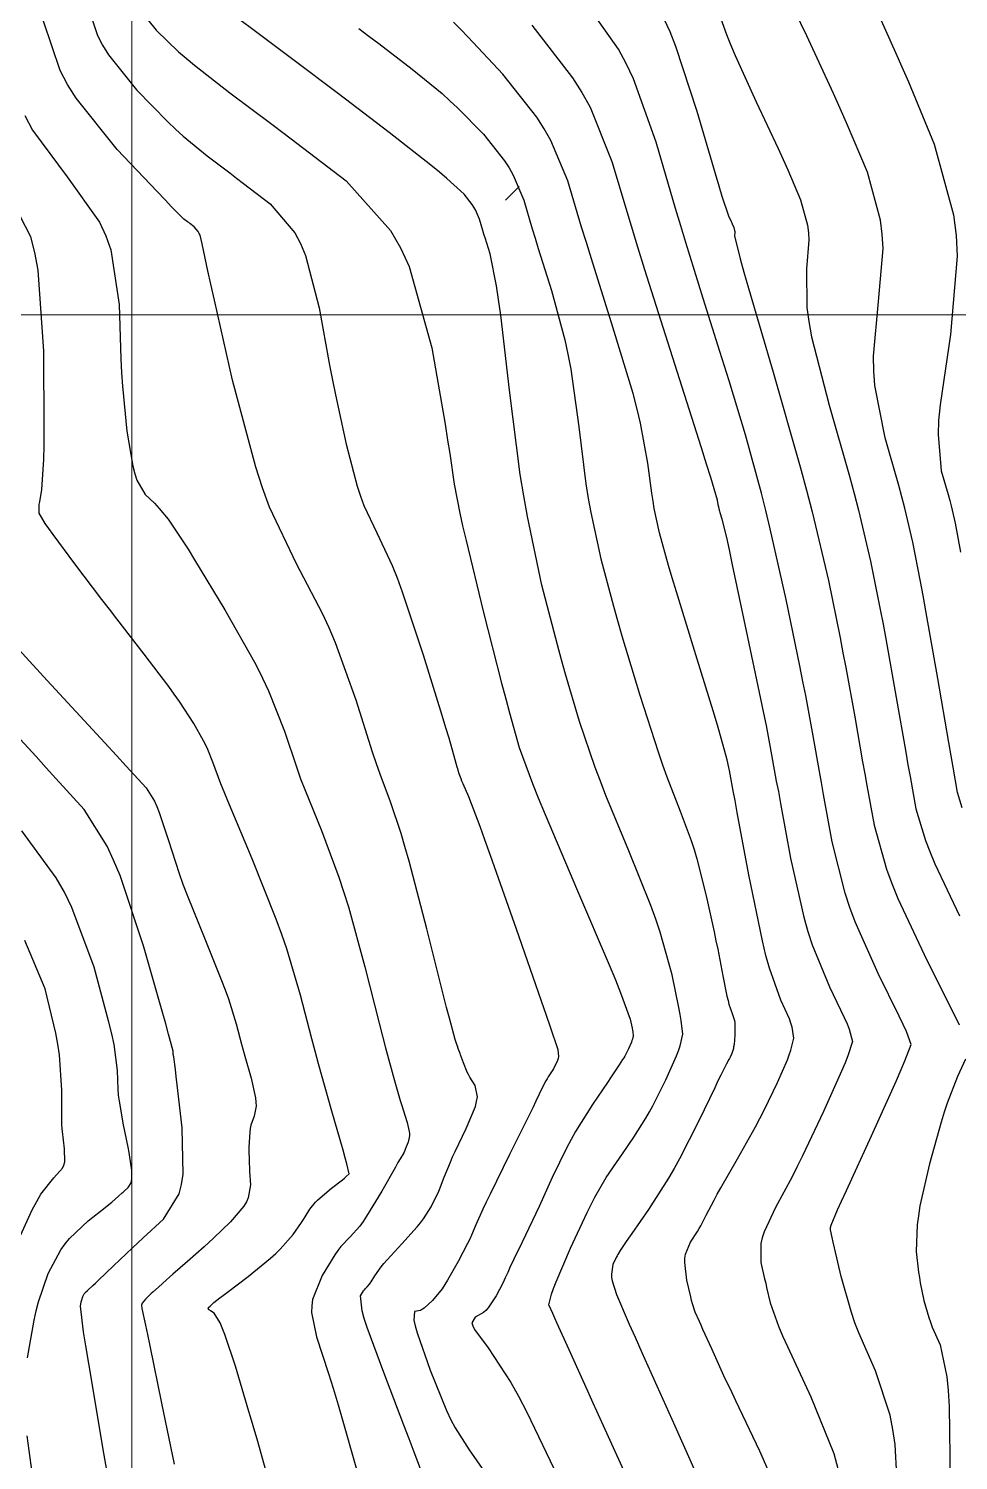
# Model space of a CAD drawing. Header units: metres. Extents: x 837475 to 838479, y 1189012 to 1191015.
# Drawn here: x 838068.9 to 838137.1, y 1189529.8 to 1189634.9 of the extents above; entities that cross this region are included whole.
import ezdxf

# ---------------------------------------------------------------- set-up
doc = ezdxf.new("R2010")
doc.units = ezdxf.units.M
doc.header["$LTSCALE"] = 0.3
doc.layers.add('COORD', color=7, linetype='Continuous', lineweight=20)
for name, color, linetype in [('COTAS 10', 1, 'Continuous'), ('COTAS INT', 252, 'Continuous'), ('DRENAJE', 5, 'Continuous')]:
    doc.layers.add(name, color=color, linetype=linetype)

msp = doc.modelspace()

# ---------------------------------------------------------------- linework, layer by layer
at = {"layer": 'COORD'}
for p, q in [((838076.51, 1189013.87), (838076.51, 1191013.87)), ((837476.51, 1189613.87), (838476.51, 1189613.87))]:
    msp.add_line(p, q, dxfattribs=at)
at = {"layer": 'COTAS 10'}
for points in [[(838113.34, 1189527.46), (838110.98, 1189532.63), (838110.49, 1189533.7), (838110.44, 1189533.81), (838109.95, 1189534.9), (838108.58, 1189537.94), (838107.71, 1189539.88), (838107.53, 1189540.27), (838107.39, 1189540.6), (838107.1, 1189541.25), (838107.29, 1189542.03), (838107.44, 1189542.44), (838107.63, 1189542.93), (838108.68, 1189545.39), (838109.9, 1189548.01), (838110.19, 1189548.6), (838110.47, 1189549.14), (838111.31, 1189550.58), (838112.06, 1189551.68), (838112.28, 1189552), (838112.5, 1189552.32), (838113.33, 1189553.54), (838114.22, 1189554.94), (838114.47, 1189555.39), (838114.73, 1189555.85), (838115.68, 1189557.74), (838116.46, 1189559.5), (838116.61, 1189559.88), (838116.73, 1189560.23), (838116.93, 1189561.09), (838116.81, 1189562.11), (838116.73, 1189562.55), (838116.63, 1189563.06), (838116.13, 1189565.46), (838115.26, 1189568.57), (838114.94, 1189569.54), (838114.58, 1189570.54), (838112.96, 1189574.54), (838111.28, 1189578.6), (838110.88, 1189579.65), (838110.5, 1189580.66), (838109.34, 1189584.04), (838108.32, 1189587.5), (838108.03, 1189588.56), (838107.72, 1189589.67), (838106.59, 1189594.04), (838105.52, 1189599.07), (838105.25, 1189600.59), (838105, 1189602.17), (838104.21, 1189608.34), (838103.57, 1189613.84), (838103.41, 1189615.01), (838103.26, 1189616.01), (838102.79, 1189618.34), (838102.42, 1189619.52), (838102.33, 1189619.8), (838102.25, 1189620.07), (838102.01, 1189620.88), (838101.71, 1189621.58), (838101.6, 1189621.78), (838101.47, 1189621.98), (838100.88, 1189622.73), (838099.62, 1189623.88), (838099.07, 1189624.34), (838098.43, 1189624.86), (838095.39, 1189627.24), (838091.66, 1189630.08), (838090.58, 1189630.9), (838089.49, 1189631.72), (838085.39, 1189634.8), (838081.95, 1189637.38)], [(838115.54, 1189635.58), (838115.96, 1189634.65), (838116.38, 1189633.59), (838117.96, 1189628.81), (838119.29, 1189624.25), (838119.56, 1189623.34), (838119.79, 1189622.58), (838120.28, 1189621.13), (838120.46, 1189620.72), (838120.51, 1189620.63), (838120.55, 1189620.54), (838120.66, 1189620.27), (838120.72, 1189620.05), (838120.73, 1189619.99), (838120.73, 1189619.92), (838120.71, 1189619.67), (838121.12, 1189617.99), (838121.39, 1189617.01), (838121.73, 1189615.82), (838123.54, 1189609.67), (838125.53, 1189602.72), (838125.99, 1189601.02), (838126.41, 1189599.41), (838127.6, 1189594.39), (838128.46, 1189590.18), (838128.67, 1189589.08), (838128.88, 1189588.01), (838129.53, 1189584.39), (838130.11, 1189581.08), (838130.27, 1189580.2), (838130.42, 1189579.35), (838130.95, 1189576.42), (838131.86, 1189573.2), (838132.25, 1189572.16), (838132.7, 1189571.05), (838134.81, 1189566.53), (838136.82, 1189562.53), (838137.2, 1189561.77)], [(838087.05, 1189526.53), (838085.74, 1189531.21), (838085.41, 1189532.35), (838085.21, 1189533.03), (838085.1, 1189533.42), (838084.1, 1189536.73), (838083.32, 1189539.07), (838083.14, 1189539.54), (838082.98, 1189539.92), (838082.54, 1189540.64), (838082.28, 1189540.81), (838082.23, 1189540.85), (838082.19, 1189540.88), (838082.11, 1189540.96), (838082.13, 1189541.02), (838082.14, 1189541.04), (838082.16, 1189541.06), (838082.24, 1189541.14), (838082.35, 1189541.24), (838082.38, 1189541.26), (838082.41, 1189541.29), (838082.52, 1189541.4), (838082.97, 1189541.76), (838083.22, 1189541.95), (838083.52, 1189542.18), (838085.04, 1189543.33), (838086.68, 1189544.66), (838087.06, 1189545), (838087.39, 1189545.32), (838088.33, 1189546.4), (838088.95, 1189547.29), (838089.09, 1189547.5), (838089.22, 1189547.7), (838089.57, 1189548.26), (838089.97, 1189548.77), (838090.13, 1189548.93), (838090.31, 1189549.1), (838091.16, 1189549.8), (838091.95, 1189550.42), (838092.1, 1189550.54), (838092.23, 1189550.65), (838092.45, 1189550.84), (838092.27, 1189551.58), (838092.15, 1189552.03), (838092, 1189552.58), (838091.18, 1189555.46), (838090.2, 1189558.92), (838089.95, 1189559.85), (838089.71, 1189560.76), (838088.88, 1189563.95), (838087.87, 1189567.36), (838087.5, 1189568.42), (838087.1, 1189569.53), (838085.33, 1189573.95), (838083.67, 1189577.92), (838083.33, 1189578.75), (838083.04, 1189579.46), (838082.44, 1189581.06), (838082.07, 1189581.99), (838081.93, 1189582.29), (838081.77, 1189582.61), (838081.06, 1189583.88), (838080, 1189585.51), (838079.62, 1189586.04), (838079.21, 1189586.61), (838077.42, 1189588.97), (838075.41, 1189591.56), (838074.86, 1189592.28), (838074.31, 1189593), (838072.33, 1189595.6), (838070.73, 1189597.75), (838070.42, 1189598.19), (838070.16, 1189598.56), (838069.72, 1189599.32), (838069.71, 1189599.78), (838069.72, 1189599.96), (838069.75, 1189600.16), (838069.9, 1189601.07), (838070.05, 1189603.26), (838070.07, 1189604.28), (838070.08, 1189605.46), (838070.06, 1189611.21), (838069.64, 1189617.14), (838069.39, 1189618.44), (838069.09, 1189619.6), (838067.55, 1189622.57)], [(838137.65, 1189559.27), (838137.07, 1189557.99), (838136.31, 1189556.04), (838136.09, 1189555.38), (838135.87, 1189554.65), (838135.01, 1189551.58), (838134.32, 1189548.5), (838134.2, 1189547.77), (838134.11, 1189547.1), (838134.05, 1189545.15), (838134.22, 1189543.64), (838134.28, 1189543.24), (838134.34, 1189542.86), (838134.6, 1189541.56), (838134.96, 1189540.32), (838135.08, 1189539.97), (838135.21, 1189539.61), (838135.79, 1189538.3), (838136.29, 1189535.96), (838136.38, 1189534.96), (838136.45, 1189533.79), (838136.54, 1189528.3)]]:
    msp.add_lwpolyline(points, dxfattribs=at)
at = {"layer": 'COTAS INT'}
for points in [[(838137.42, 1189577.7), (838137.08, 1189578.84), (838136.75, 1189580.68), (838136.61, 1189581.51), (838136.44, 1189582.49), (838135.63, 1189587.2), (838134.76, 1189592.16), (838134.55, 1189593.29), (838134.36, 1189594.32), (838133.8, 1189597.2), (838133.21, 1189599.7), (838133, 1189600.51), (838132.77, 1189601.36), (838131.77, 1189604.84), (838131.01, 1189608.68), (838130.93, 1189609.75), (838130.9, 1189610.84), (838131.28, 1189614.84), (838131.61, 1189618.75), (838131.55, 1189619.8), (838131.43, 1189620.82), (838130.47, 1189624.35), (838128.94, 1189627.95), (838128.47, 1189629.02), (838127.97, 1189630.12), (838126.02, 1189634.35), (838124.29, 1189637.95)], [(838073.15, 1189636.85), (838073.98, 1189634.36), (838074.35, 1189633.66), (838074.79, 1189632.96), (838076.85, 1189630.38), (838079.15, 1189628.04), (838079.72, 1189627.5), (838080.26, 1189626.99), (838082.02, 1189625.53), (838083.69, 1189624.28), (838084.18, 1189623.9), (838084.69, 1189623.51), (838086.66, 1189622.01), (838088.46, 1189619.89), (838088.87, 1189619.1), (838089.24, 1189618.23), (838090.25, 1189614.39), (838091.01, 1189610.18), (838091.23, 1189609.08), (838091.44, 1189608.01), (838092.22, 1189604.39), (838093.04, 1189601.3), (838093.28, 1189600.57), (838093.53, 1189599.89), (838094.48, 1189597.88), (838095.61, 1189595.49), (838095.96, 1189594.58), (838096.34, 1189593.55), (838097.88, 1189588.93), (838099.25, 1189584.5), (838099.52, 1189583.6), (838099.75, 1189582.84), (838100.21, 1189581.26), (838100.35, 1189580.7), (838100.39, 1189580.58), (838100.41, 1189580.47), (838100.49, 1189580.21), (838100.63, 1189579.85), (838100.7, 1189579.69), (838100.78, 1189579.49), (838101.19, 1189578.53), (838102.03, 1189576.35), (838102.38, 1189575.37), (838102.79, 1189574.24), (838104.69, 1189568.83), (838106.52, 1189563.55), (838106.89, 1189562.5), (838107.19, 1189561.63), (838107.76, 1189559.98), (838107.81, 1189559.47), (838107.78, 1189559.32), (838107.74, 1189559.16), (838107.43, 1189558.56), (838107.05, 1189557.97), (838106.96, 1189557.82), (838106.87, 1189557.68), (838106.64, 1189557.2), (838106.15, 1189556.18), (838105.91, 1189555.69), (838105.62, 1189555.11), (838104.21, 1189552.26), (838102.79, 1189549.37), (838102.5, 1189548.77), (838102.26, 1189548.26), (838101.75, 1189547.11), (838101.42, 1189546.34), (838101.29, 1189546.06), (838101.14, 1189545.75), (838100.45, 1189544.41), (838099.67, 1189543.04), (838099.47, 1189542.72), (838099.27, 1189542.42), (838098.57, 1189541.56), (838097.96, 1189541), (838097.82, 1189540.91), (838097.68, 1189540.83), (838097.24, 1189540.74), (838097.18, 1189540.12), (838097.28, 1189539.7), (838097.43, 1189539.19), (838098.38, 1189536.45), (838099.59, 1189533.48), (838099.91, 1189532.81), (838100.22, 1189532.21), (838101.26, 1189530.61), (838102.37, 1189528.98)], [(838077.16, 1189636.16), (838078.28, 1189634.75), (838079.93, 1189633.18), (838080.5, 1189632.7), (838081.11, 1189632.19), (838083.7, 1189630.17), (838086.77, 1189627.86), (838087.68, 1189627.17), (838088.62, 1189626.46), (838092.23, 1189623.7), (838095.49, 1189620.06), (838096.21, 1189618.79), (838096.85, 1189617.41), (838098.52, 1189611.46), (838099.48, 1189605.86), (838099.67, 1189604.69), (838099.83, 1189603.69), (838100.16, 1189601.46), (838100.56, 1189599.33), (838100.77, 1189598.4), (838101.02, 1189597.31), (838102.28, 1189592.13), (838103.63, 1189586.84), (838103.93, 1189585.69), (838104.2, 1189584.67), (838104.92, 1189582.13), (838105.89, 1189579.5), (838106.32, 1189578.44), (838106.82, 1189577.22), (838109.2, 1189571.62), (838111.52, 1189566.18), (838111.98, 1189565.08), (838112.35, 1189564.14), (838113.05, 1189562.21), (838113.2, 1189561.53), (838113.22, 1189561.39), (838113.25, 1189561.27), (838113.28, 1189560.98), (838113.22, 1189560.73), (838113.19, 1189560.63), (838113.15, 1189560.52), (838112.93, 1189560.03), (838112.66, 1189559.49), (838112.59, 1189559.36), (838112.51, 1189559.24), (838112.26, 1189558.84), (838111.81, 1189558.18), (838111.61, 1189557.89), (838111.39, 1189557.55), (838110.29, 1189555.94), (838109.05, 1189553.95), (838108.73, 1189553.37), (838108.41, 1189552.79), (838107.34, 1189550.58), (838106.38, 1189548.46), (838106.14, 1189547.93), (838105.9, 1189547.42), (838105.12, 1189545.8), (838104.52, 1189544.58), (838104.4, 1189544.33), (838104.29, 1189544.11), (838104.08, 1189543.62), (838103.89, 1189543.21), (838103.81, 1189543.04), (838103.71, 1189542.84), (838103.23, 1189541.91), (838102.65, 1189541.01), (838102.48, 1189540.82), (838102.31, 1189540.67), (838101.69, 1189540.34), (838101.44, 1189539.91), (838101.52, 1189539.69), (838101.65, 1189539.42), (838102.64, 1189538.08), (838104.31, 1189535.55), (838104.88, 1189534.53), (838105.49, 1189533.36), (838108.06, 1189528)], [(838132.74, 1189526.4), (838132.51, 1189530.98), (838132.34, 1189532.09), (838132.14, 1189533.15), (838131.05, 1189536.4), (838129.83, 1189539.18), (838129.55, 1189539.93), (838129.29, 1189540.68), (838128.53, 1189543.32), (838128.04, 1189545.43), (838127.95, 1189545.83), (838127.87, 1189546.17), (838127.75, 1189546.74), (838127.75, 1189546.84), (838127.75, 1189546.88), (838127.76, 1189546.92), (838127.8, 1189547.08), (838128.28, 1189548.2), (838128.57, 1189548.84), (838128.92, 1189549.62), (838130.76, 1189553.65), (838132.59, 1189557.7), (838132.94, 1189558.5), (838133.22, 1189559.15), (838133.68, 1189560.34), (838133.32, 1189561.3), (838133.09, 1189561.81), (838132.79, 1189562.43), (838131.25, 1189565.55), (838129.56, 1189569.35), (838129.18, 1189570.4), (838128.83, 1189571.44), (838127.89, 1189575.21), (838127.25, 1189578.68), (838127.09, 1189579.55), (838126.95, 1189580.37), (838126.49, 1189582.99), (838125.94, 1189585.94), (838125.73, 1189586.98), (838125.51, 1189588.11), (838124.5, 1189592.99), (838123.34, 1189598.18), (838123.01, 1189599.51), (838122.69, 1189600.8), (838121.51, 1189605.07), (838120.32, 1189609.02), (838119.98, 1189610.11), (838119.65, 1189611.19), (838118.42, 1189615.07), (838117.14, 1189619.18), (838116.77, 1189620.4), (838116.39, 1189621.67), (838114.96, 1189626.54), (838113.3, 1189631.19), (838112.77, 1189632.31), (838112.21, 1189633.36), (838109.95, 1189636.54)], [(838119.37, 1189636.55), (838120.12, 1189634.43), (838120.42, 1189633.7), (838120.76, 1189632.9), (838122.31, 1189629.5), (838123.91, 1189626.07), (838124.28, 1189625.26), (838124.62, 1189624.51), (838125.56, 1189622.31), (838126.08, 1189620.44), (838126.14, 1189619.89), (838126.17, 1189619.34), (838126, 1189617.25), (838126.01, 1189614.41), (838126.16, 1189613.38), (838126.37, 1189612.25), (838127.65, 1189607.25), (838129.15, 1189602.04), (838129.49, 1189600.76), (838129.81, 1189599.55), (838130.7, 1189595.79), (838131.41, 1189592.25), (838131.61, 1189591.19), (838131.82, 1189590.09), (838132.58, 1189585.79), (838133.27, 1189581.78), (838133.44, 1189580.86), (838133.59, 1189580.01), (838134.02, 1189577.63), (838134.72, 1189575.3), (838135.04, 1189574.49), (838135.41, 1189573.6), (838137.23, 1189569.78)], [(838131.06, 1189636.39), (838132.53, 1189633.13), (838132.99, 1189632.08), (838133.47, 1189630.96), (838135.37, 1189626.39), (838136.79, 1189621.2), (838136.97, 1189619.7), (838137.05, 1189618.17), (838136.56, 1189612.42), (838135.79, 1189607.27), (838135.69, 1189606.13), (838135.65, 1189605.1), (838135.88, 1189602.42), (838136.38, 1189600.68), (838136.5, 1189600.25), (838136.6, 1189599.85), (838136.9, 1189598.6), (838137.3, 1189596.46)], [(838098.48, 1189527.08), (838097.22, 1189530.43), (838096.85, 1189531.41), (838096.46, 1189532.42), (838094.98, 1189536.27), (838093.77, 1189539.57), (838093.56, 1189540.24), (838093.41, 1189540.8), (838093.29, 1189541.91), (838093.51, 1189542.26), (838093.57, 1189542.34), (838093.62, 1189542.41), (838093.77, 1189542.57), (838093.94, 1189542.76), (838094, 1189542.84), (838094.06, 1189542.93), (838094.32, 1189543.36), (838094.8, 1189544.03), (838095, 1189544.27), (838095.23, 1189544.54), (838096.32, 1189545.72), (838097.43, 1189546.96), (838097.67, 1189547.26), (838097.89, 1189547.54), (838098.47, 1189548.43), (838098.86, 1189549.23), (838098.97, 1189549.46), (838099.07, 1189549.7), (838099.42, 1189550.6), (838099.87, 1189551.71), (838100.04, 1189552.09), (838100.22, 1189552.49), (838101.04, 1189554.18), (838101.71, 1189555.8), (838101.8, 1189556.16), (838101.85, 1189556.49), (838101.69, 1189557.33), (838101.3, 1189557.95), (838101.2, 1189558.13), (838101.11, 1189558.31), (838100.83, 1189559), (838100.62, 1189559.58), (838100.58, 1189559.69), (838100.55, 1189559.79), (838100.48, 1189559.97), (838100.43, 1189560.11), (838100.41, 1189560.19), (838100.38, 1189560.27), (838100.23, 1189560.7), (838099.8, 1189562.26), (838099.59, 1189563.06), (838099.34, 1189564.02), (838098.14, 1189568.82), (838096.84, 1189573.8), (838096.54, 1189574.87), (838096.27, 1189575.82), (838095.48, 1189578.14), (838094.72, 1189580.17), (838094.45, 1189580.94), (838094.17, 1189581.79), (838092.95, 1189585.6), (838091.45, 1189589.8), (838090.98, 1189590.9), (838090.5, 1189591.97), (838088.58, 1189595.6), (838086.61, 1189599.76), (838086.09, 1189601.17), (838085.59, 1189602.69), (838083.89, 1189609.08), (838082.57, 1189614.95), (838082.31, 1189616.13), (838082.09, 1189617.11), (838081.67, 1189619.08), (838081.51, 1189619.71), (838081.45, 1189619.85), (838081.38, 1189619.98), (838081.09, 1189620.33), (838080.77, 1189620.57), (838080.68, 1189620.64), (838080.6, 1189620.7), (838080.33, 1189620.9), (838079.42, 1189621.8), (838078.94, 1189622.3), (838078.36, 1189622.91), (838075.43, 1189626), (838072.42, 1189629.76), (838071.79, 1189630.78), (838071.25, 1189631.8), (838070.03, 1189635.43)], [(838124.21, 1189526.75), (838122.58, 1189530.51), (838120.81, 1189534.2), (838120.41, 1189535.05), (838120.04, 1189535.82), (838119.04, 1189538), (838118.4, 1189539.43), (838118.26, 1189539.75), (838118.14, 1189540.02), (838117.84, 1189540.7), (838117.64, 1189541.32), (838117.57, 1189541.56), (838117.5, 1189541.83), (838117.21, 1189543.06), (838117.06, 1189544.34), (838117.08, 1189544.66), (838117.12, 1189544.95), (838117.49, 1189545.84), (838117.99, 1189546.61), (838118.12, 1189546.83), (838118.24, 1189547.04), (838118.64, 1189547.82), (838119.22, 1189548.93), (838119.45, 1189549.35), (838119.72, 1189549.82), (838120.94, 1189551.96), (838122.26, 1189554.31), (838122.58, 1189554.92), (838122.89, 1189555.52), (838123.88, 1189557.55), (838124.59, 1189559.22), (838124.73, 1189559.59), (838124.85, 1189559.92), (838125.06, 1189560.8), (838124.94, 1189561.61), (838124.85, 1189561.9), (838124.74, 1189562.22), (838124.11, 1189563.59), (838123.28, 1189565.94), (838123.02, 1189566.88), (838122.77, 1189567.94), (838121.77, 1189572.79), (838120.92, 1189577.36), (838120.76, 1189578.24), (838120.62, 1189578.96), (838120.4, 1189580.18), (838120.35, 1189580.43), (838120.33, 1189580.54), (838120.3, 1189580.66), (838120.18, 1189581.23), (838119.74, 1189582.82), (838119.51, 1189583.59), (838119.24, 1189584.49), (838117.87, 1189588.92), (838116.45, 1189593.55), (838116.15, 1189594.57), (838115.88, 1189595.49), (838115.21, 1189597.87), (838114.83, 1189599.67), (838114.74, 1189600.21), (838114.65, 1189600.78), (838114.36, 1189602.98), (838113.82, 1189605.93), (838113.57, 1189606.96), (838113.27, 1189608.1), (838111.8, 1189612.98), (838110.22, 1189617.97), (838109.85, 1189619.17), (838109.5, 1189620.3), (838108.48, 1189623.71), (838107.24, 1189626.67), (838106.76, 1189627.51), (838106.21, 1189628.37), (838103.71, 1189631.52), (838101.18, 1189634.25), (838100.62, 1189634.83), (838100.11, 1189635.34)], [(838105.84, 1189635.12), (838108.84, 1189631.27), (838109.51, 1189630.19), (838110.12, 1189629.1), (838111.72, 1189625.12), (838113.13, 1189620.41), (838113.61, 1189618.85), (838114.12, 1189617.19), (838116.31, 1189610.29), (838118.27, 1189604.14), (838118.64, 1189602.94), (838118.95, 1189601.97), (838119.44, 1189600.29), (838119.47, 1189600.08), (838119.48, 1189600.02), (838119.49, 1189599.97), (838119.53, 1189599.79), (838119.59, 1189599.55), (838119.62, 1189599.46), (838119.65, 1189599.36), (838119.79, 1189598.9), (838120.17, 1189597.32), (838120.34, 1189596.51), (838120.55, 1189595.54), (838121.58, 1189590.7), (838122.62, 1189585.71), (838122.84, 1189584.66), (838123.03, 1189583.74), (838123.44, 1189581.58), (838123.78, 1189579.67), (838123.93, 1189578.9), (838124.09, 1189578.02), (838124.83, 1189574), (838125.8, 1189569.69), (838126.1, 1189568.64), (838126.42, 1189567.65), (838127.68, 1189564.57), (838128.76, 1189562.32), (838128.97, 1189561.85), (838129.13, 1189561.46), (838129.37, 1189560.57), (838129.02, 1189559.51), (838128.82, 1189559), (838128.56, 1189558.39), (838127.24, 1189555.42), (838125.7, 1189552.16), (838125.31, 1189551.38), (838124.94, 1189550.64), (838123.72, 1189548.39), (838122.88, 1189546.6), (838122.74, 1189546.15), (838122.65, 1189545.73), (838122.65, 1189544.35), (838122.92, 1189543.14), (838123, 1189542.82), (838123.07, 1189542.5), (838123.33, 1189541.39), (838123.94, 1189539.67), (838124.23, 1189538.97), (838124.59, 1189538.17), (838126.31, 1189534.49), (838127.99, 1189530.33), (838128.3, 1189529.24)], [(838093.15, 1189634.89), (838093.9, 1189634.32), (838094.63, 1189633.77), (838097.07, 1189631.9), (838099.27, 1189630.1), (838099.84, 1189629.58), (838100.4, 1189629.06), (838102.29, 1189627.12), (838103.84, 1189625.17), (838104.18, 1189624.65), (838104.48, 1189624.13), (838105.25, 1189622.29), (838105.88, 1189620.18), (838106.09, 1189619.49), (838106.32, 1189618.74), (838107.3, 1189615.66), (838108.26, 1189612.05), (838108.49, 1189610.99), (838108.7, 1189609.89), (838109.29, 1189605.66), (838109.82, 1189601.47), (838109.99, 1189600.4), (838110.17, 1189599.37), (838110.9, 1189595.96), (838111.83, 1189592.5), (838112.13, 1189591.44), (838112.45, 1189590.33), (838113.77, 1189585.96), (838115.11, 1189581.82), (838115.44, 1189580.85), (838115.75, 1189579.97), (838116.73, 1189577.46), (838117.54, 1189575.3), (838117.75, 1189574.64), (838117.96, 1189573.95), (838118.64, 1189571.25), (838119.21, 1189568.6), (838119.35, 1189567.95), (838119.48, 1189567.33), (838119.86, 1189565.37), (838120.16, 1189563.89), (838120.24, 1189563.57), (838120.31, 1189563.29), (838120.55, 1189562.61), (838120.71, 1189562.11), (838120.73, 1189561.94), (838120.75, 1189561.77), (838120.75, 1189561.03), (838120.68, 1189560.33), (838120.65, 1189560.18), (838120.63, 1189560.04), (838120.52, 1189559.67), (838120.39, 1189559.4), (838120.35, 1189559.32), (838120.3, 1189559.24), (838120.13, 1189558.92), (838119.7, 1189558.08), (838119.49, 1189557.67), (838119.26, 1189557.17), (838118.09, 1189554.74), (838116.68, 1189551.95), (838116.28, 1189551.24), (838115.88, 1189550.54), (838114.41, 1189548.24), (838113.18, 1189546.47), (838112.94, 1189546.12), (838112.73, 1189545.82), (838112.33, 1189545.23), (838112.16, 1189544.94), (838112.1, 1189544.83), (838112.04, 1189544.72), (838111.8, 1189544.19), (838111.68, 1189543.49), (838111.69, 1189543.25), (838111.73, 1189543.01), (838112.06, 1189541.99), (838112.99, 1189539.82), (838113.42, 1189538.86), (838113.92, 1189537.73), (838116.33, 1189532.35), (838118.74, 1189526.97)], [(838068.66, 1189628.49), (838069.22, 1189627.43), (838071.76, 1189624), (838074.14, 1189620.66), (838074.6, 1189619.66), (838074.97, 1189618.63), (838075.58, 1189614.63), (838075.7, 1189610.65), (838075.75, 1189609.63), (838075.82, 1189608.64), (838076.14, 1189605.34), (838076.58, 1189602.76), (838076.72, 1189602.21), (838076.87, 1189601.74), (838077.49, 1189600.68), (838078.16, 1189600.05), (838078.34, 1189599.85), (838078.52, 1189599.66), (838079.17, 1189598.87), (838080.21, 1189597.35), (838080.63, 1189596.68), (838081.11, 1189595.91), (838083.33, 1189592.24), (838085.59, 1189588.21), (838086.09, 1189587.22), (838086.53, 1189586.28), (838087.7, 1189583.33), (838088.61, 1189580.63), (838088.89, 1189579.84), (838089.19, 1189579.04), (838090.41, 1189576.04), (838091.7, 1189572.62), (838092.04, 1189571.56), (838092.39, 1189570.45), (838093.59, 1189566.04), (838094.64, 1189561.9), (838094.89, 1189560.95), (838095.11, 1189560.1), (838095.75, 1189557.77), (838096.2, 1189556.22), (838096.31, 1189555.87), (838096.41, 1189555.54), (838096.7, 1189554.62), (838096.85, 1189553.96), (838096.87, 1189553.8), (838096.87, 1189553.64), (838096.78, 1189553.18), (838096.64, 1189552.84), (838096.61, 1189552.76), (838096.59, 1189552.7), (838096.53, 1189552.56), (838096.51, 1189552.5), (838096.51, 1189552.49), (838096.5, 1189552.48), (838096.49, 1189552.45), (838096.48, 1189552.43), (838096.47, 1189552.43), (838096.47, 1189552.42), (838096.45, 1189552.4), (838096.19, 1189551.95), (838096.03, 1189551.68), (838095.84, 1189551.34), (838094.84, 1189549.58), (838093.73, 1189547.74), (838093.47, 1189547.35), (838093.23, 1189547.01), (838092.51, 1189546.22), (838091.83, 1189545.51), (838091.62, 1189545.22), (838091.39, 1189544.9), (838090.46, 1189543.4), (838089.77, 1189541.64), (838089.7, 1189541.16), (838089.68, 1189540.67), (838090.04, 1189538.9), (838090.94, 1189536.21), (838091.27, 1189535.13), (838091.63, 1189533.91), (838093.22, 1189528.32)], [(838066.14, 1189591.57), (838070.3, 1189587.04), (838074.52, 1189582.48), (838075.37, 1189581.55), (838076.09, 1189580.77), (838077.56, 1189579.16), (838078.17, 1189578.18), (838078.34, 1189577.79), (838078.51, 1189577.36), (838079.16, 1189575.39), (838079.97, 1189572.88), (838080.25, 1189572.1), (838080.56, 1189571.29), (838081.85, 1189568.09), (838083.09, 1189565.04), (838083.36, 1189564.34), (838083.59, 1189563.69), (838084.17, 1189561.85), (838084.56, 1189560.36), (838084.67, 1189559.93), (838084.79, 1189559.49), (838085.25, 1189557.87), (838085.58, 1189556.42), (838085.61, 1189556.1), (838085.63, 1189555.81), (838085.48, 1189555.07), (838085.23, 1189554.41), (838085.19, 1189554.17), (838085.15, 1189553.91), (838085.09, 1189552.8), (838085.11, 1189551.61), (838085.13, 1189551.31), (838085.14, 1189551.02), (838085.22, 1189550.05), (838085.05, 1189549.08), (838084.91, 1189548.79), (838084.73, 1189548.49), (838083.74, 1189547.33), (838082.49, 1189546.14), (838082.15, 1189545.82), (838081.81, 1189545.5), (838080.58, 1189544.41), (838079.51, 1189543.48), (838079.27, 1189543.26), (838079.05, 1189543.07), (838078.46, 1189542.54), (838078.04, 1189542.16), (838077.93, 1189542.06), (838077.83, 1189541.97), (838077.5, 1189541.66), (838077.27, 1189541.37), (838077.24, 1189541.29), (838077.21, 1189541.22), (838077.23, 1189540.96), (838077.51, 1189539.74), (838077.65, 1189539.06), (838077.82, 1189538.24), (838078.68, 1189534.02), (838079.61, 1189529.54)], [(838075.63, 1189523.69), (838074.46, 1189530.35), (838073.34, 1189536.93), (838073.14, 1189538.22), (838072.97, 1189539.27), (838072.73, 1189541.13), (838072.79, 1189541.45), (838072.81, 1189541.53), (838072.83, 1189541.6), (838072.91, 1189541.84), (838073.02, 1189542.04), (838073.05, 1189542.09), (838073.09, 1189542.14), (838073.25, 1189542.29), (838073.65, 1189542.65), (838073.84, 1189542.83), (838074.06, 1189543.04), (838075.17, 1189544.11), (838076.55, 1189545.43), (838076.94, 1189545.79), (838077.34, 1189546.16), (838078.83, 1189547.52), (838079.98, 1189549.38), (838080.16, 1189550.07), (838080.28, 1189550.83), (838080.21, 1189554.22), (838079.83, 1189557.38), (838079.76, 1189558), (838079.7, 1189558.51), (838079.58, 1189559.43), (838079.55, 1189559.61), (838079.54, 1189559.65), (838079.54, 1189559.7), (838079.53, 1189559.84), (838079.2, 1189561.1), (838078.99, 1189561.85), (838078.72, 1189562.78), (838077.35, 1189567.58), (838075.64, 1189572.73), (838075.17, 1189573.87), (838074.7, 1189574.9), (838073, 1189577.58), (838070.94, 1189579.86), (838070.23, 1189580.63), (838069.48, 1189581.46), (838066.27, 1189584.95)], [(838068.85, 1189537.36), (838069.34, 1189540.11), (838069.5, 1189540.8), (838069.67, 1189541.45), (838070.38, 1189543.54), (838071.31, 1189545.27), (838071.61, 1189545.71), (838071.94, 1189546.11), (838073.3, 1189547.41), (838074.56, 1189548.38), (838074.82, 1189548.59), (838075.04, 1189548.77), (838075.54, 1189549.2), (838075.8, 1189549.45), (838075.88, 1189549.51), (838075.95, 1189549.59), (838076.24, 1189549.84), (838076.46, 1189550.2), (838076.49, 1189550.33), (838076.51, 1189550.47), (838076.5, 1189551.12), (838076.36, 1189552.08), (838076.3, 1189552.42), (838076.23, 1189552.8), (838075.9, 1189554.45), (838075.6, 1189556.19), (838075.54, 1189556.63), (838075.5, 1189557.05), (838075.45, 1189558.42), (838075.2, 1189560.33), (838075.04, 1189561.11), (838074.83, 1189561.98), (838073.75, 1189566.01), (838072.11, 1189570.4), (838071.56, 1189571.51), (838070.96, 1189572.57), (838068.44, 1189576.01)], [(838067.85, 1189545.24), (838069.2, 1189548.21), (838069.53, 1189548.83), (838069.84, 1189549.36), (838070.79, 1189550.56), (838071.41, 1189551.27), (838071.51, 1189551.49), (838071.58, 1189551.73), (838071.57, 1189552.68), (838071.41, 1189553.96), (838071.38, 1189554.41), (838071.36, 1189554.9), (838071.36, 1189556.99), (838071.2, 1189559.57), (838071.09, 1189560.36), (838070.94, 1189561.18), (838070.14, 1189564.43), (838068.66, 1189567.98)], [(838069.48, 1189526.78), (838068.83, 1189531.64)]]:
    msp.add_lwpolyline(points, dxfattribs=at)
at = {"layer": 'DRENAJE'}
msp.add_polyline3d([(838104.91, 1189623.28, 0), (838103.91, 1189622.28, 0)], dxfattribs=at)

doc.saveas('drawing.dxf')
